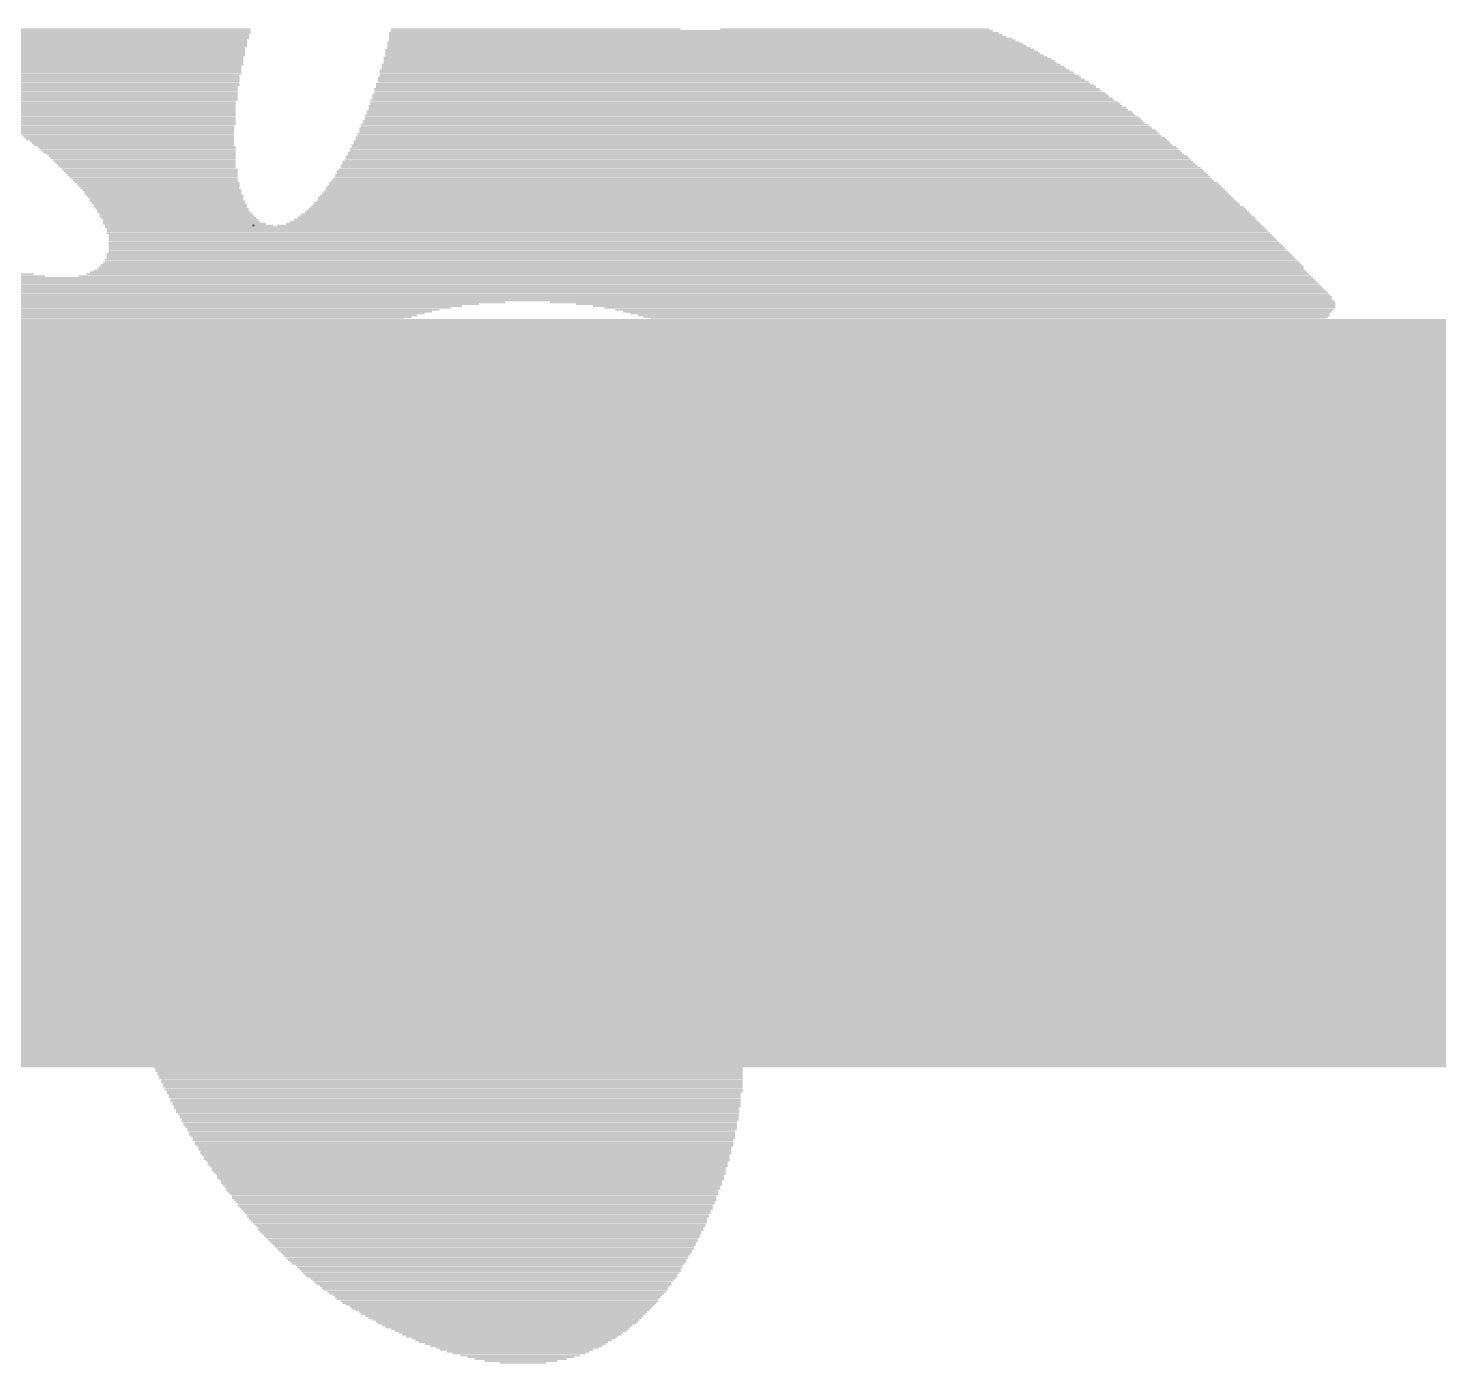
# Model space of a CAD drawing. Extents: x 0 to 86.4, y -0.1 to 54.7.
# Drawn here: x 81.101 to 83.017, y 41.507 to 43.321 of the extents above; entities that cross this region are included whole.
import ezdxf

# ---------------------------------------------------------------- set-up
doc = ezdxf.new("R2010")
doc.units = 0
for name, color, linetype in [('16', 132, 'CONTINUOUS'), ('20', 53, 'CONTINUOUS'), ('21', 40, 'CONTINUOUS'), ('23', 53, 'CONTINUOUS')]:
    doc.layers.add(name, color=color, linetype=linetype)

# ---------------------------------------------------------------- blocks, each defined once
blk = doc.blocks.new('RECT')
blk.add_solid([(-0.5, -0.5), (0.5, -0.5), (-0.5, 0.5), (0.5, 0.5)])

msp = doc.modelspace()

# ---------------------------------------------------------------- linework, layer by layer
at = {"layer": '16', "const_width": 1.016}
msp.add_lwpolyline([(22.098, 42.418), (84.582, 42.418)], dxfattribs=at)
at = {"layer": '20', "const_width": 0.127}
msp.add_lwpolyline([(86.36, 41.91, 0.4142), (73.66, 54.61)], format="xyb", dxfattribs=at)
at = {"layer": '23'}
msp.add_point((81.407, 43.053), dxfattribs=at)

# ---------------------------------------------------------------- block references
at = {"layer": '21'}
for p, xscale, yscale in [((80.7313, 43.3196), 1.3436, 0.0024), ((81.7904, 43.3196), 0.3936, 0.0024), ((82.2235, 43.3196), 0.3656, 0.0024), ((80.7313, 43.3171), 1.3436, 0.0026), ((80.7313, 43.3145), 1.3436, 0.0024), ((80.7313, 43.312), 1.3386, 0.0026), ((80.7313, 43.3094), 1.3386, 0.0024), ((80.7313, 43.3069), 1.3386, 0.0024), ((80.73, 43.3044), 1.336, 0.0026), ((80.7313, 43.3018), 1.3334, 0.0024), ((80.7313, 43.2993), 1.3334, 0.0026), ((82.0178, 43.3018), 0.8584, 0.0024), ((82.0204, 43.2993), 0.8636, 0.0026), ((82.0051, 43.3145), 0.828, 0.0024), ((82.0076, 43.312), 0.833, 0.0026), ((82.0102, 43.3094), 0.8382, 0.0024), ((82.014, 43.3069), 0.8458, 0.0024), ((82.0165, 43.3044), 0.8508, 0.0026), ((82.0025, 43.3171), 0.8178, 0.0026), ((80.7313, 43.2967), 1.3334, 0.0024), ((80.7313, 43.2942), 1.3284, 0.0024), ((80.7313, 43.2917), 1.3284, 0.0026), ((80.7313, 43.2891), 1.3284, 0.0024), ((80.7325, 43.2866), 1.3258, 0.0026), ((80.7325, 43.284), 1.3258, 0.0024), ((81.1161, 43.2815), 0.5536, 0.0024), ((81.1275, 43.279), 0.5308, 0.0026), ((82.0343, 43.2815), 0.9016, 0.0024), ((82.0369, 43.279), 0.9068, 0.0026), ((82.0267, 43.2917), 0.8814, 0.0026), ((82.0292, 43.2891), 0.8864, 0.0024), ((82.0305, 43.2866), 0.889, 0.0026), ((82.033, 43.284), 0.894, 0.0024), ((82.0229, 43.2967), 0.8686, 0.0024), ((82.0254, 43.2942), 0.8736, 0.0024), ((81.1339, 43.2764), 0.5182, 0.0024), ((81.1402, 43.2739), 0.5054, 0.0026), ((81.1453, 43.2713), 0.4952, 0.0024), ((81.1478, 43.2688), 0.485, 0.0024), ((81.1516, 43.2663), 0.4774, 0.0026), ((81.1567, 43.2637), 0.4672, 0.0024), ((81.1593, 43.2612), 0.4622, 0.0026), ((82.047, 43.2637), 0.9372, 0.0024), ((82.0495, 43.2612), 0.9422, 0.0026), ((82.0419, 43.2713), 0.922, 0.0024), ((82.0444, 43.2688), 0.927, 0.0024), ((82.0457, 43.2663), 0.9296, 0.0026), ((82.0394, 43.2764), 0.9118, 0.0024), ((82.0407, 43.2739), 0.9144, 0.0026), ((81.1631, 43.2586), 0.4546, 0.0024), ((81.1656, 43.2561), 0.4444, 0.0024), ((81.1682, 43.2536), 0.4394, 0.0026), ((81.172, 43.251), 0.4318, 0.0024), ((81.1745, 43.2485), 0.4266, 0.0026), ((81.1771, 43.2459), 0.4216, 0.0024), ((81.1809, 43.2434), 0.414, 0.0024), ((81.1822, 43.2409), 0.4064, 0.0026), ((82.0584, 43.2459), 0.9702, 0.0024), ((82.061, 43.2434), 0.9754, 0.0024), ((82.0622, 43.2409), 0.9778, 0.0026), ((82.0534, 43.2536), 0.955, 0.0026), ((82.0559, 43.251), 0.96, 0.0024), ((82.0585, 43.2485), 0.9652, 0.0026), ((82.0508, 43.2586), 0.9448, 0.0024), ((82.0534, 43.2561), 0.95, 0.0024), ((81.1847, 43.2383), 0.4014, 0.0024), ((81.1872, 43.2358), 0.3962, 0.0026), ((81.1898, 43.2332), 0.3912, 0.0024), ((81.1923, 43.2307), 0.386, 0.0024), ((81.1949, 43.2282), 0.381, 0.0026), ((81.1974, 43.2256), 0.376, 0.0024), ((81.1999, 43.2231), 0.3708, 0.0026), ((82.0711, 43.2231), 1.0108, 0.0026), ((82.0673, 43.2307), 0.9982, 0.0024), ((82.0686, 43.2282), 1.0008, 0.0026), ((82.0711, 43.2256), 1.0058, 0.0024), ((82.0635, 43.2383), 0.9854, 0.0024), ((82.0648, 43.2358), 0.988, 0.0026), ((82.0673, 43.2332), 0.993, 0.0024), ((81.2012, 43.2205), 0.3632, 0.0024), ((81.2024, 43.218), 0.3606, 0.0024), ((81.205, 43.2155), 0.3556, 0.0026), ((81.2075, 43.2129), 0.3504, 0.0024), ((81.2101, 43.2104), 0.3454, 0.0026), ((81.2113, 43.2078), 0.3428, 0.0024), ((81.2139, 43.2053), 0.3378, 0.0024), ((81.2164, 43.2028), 0.3326, 0.0026), ((82.0813, 43.2028), 1.0464, 0.0026), ((82.08, 43.2078), 1.0388, 0.0024), ((82.0813, 43.2053), 1.0414, 0.0024), ((82.075, 43.2155), 1.0236, 0.0026), ((82.0775, 43.2129), 1.0286, 0.0024), ((82.0788, 43.2104), 1.0312, 0.0026), ((82.0737, 43.2205), 1.016, 0.0024), ((82.0749, 43.218), 1.0184, 0.0024), ((81.2177, 43.2002), 0.3302, 0.0024), ((81.2202, 43.1977), 0.325, 0.0026), ((81.2228, 43.1951), 0.32, 0.0024), ((81.224, 43.1926), 0.3174, 0.0024), ((81.2266, 43.1901), 0.3124, 0.0026), ((81.2266, 43.1875), 0.3074, 0.0024), ((81.2291, 43.185), 0.3022, 0.0026), ((82.0889, 43.185), 1.0768, 0.0026), ((82.0876, 43.1901), 1.0692, 0.0026), ((82.0889, 43.1875), 1.0718, 0.0024), ((82.0851, 43.1951), 1.0592, 0.0024), ((82.0864, 43.1926), 1.0618, 0.0024), ((82.0838, 43.2002), 1.0514, 0.0024), ((82.0851, 43.1977), 1.054, 0.0026), ((81.2304, 43.1824), 0.2996, 0.0024), ((81.2329, 43.1799), 0.2946, 0.0024), ((81.2342, 43.1774), 0.292, 0.0026), ((81.2368, 43.1748), 0.287, 0.0024), ((81.238, 43.1723), 0.2844, 0.0026), ((81.2393, 43.1697), 0.282, 0.0024), ((81.2418, 43.1672), 0.2768, 0.0024), ((81.2431, 43.1647), 0.2742, 0.0026), ((82.0965, 43.1672), 1.1074, 0.0024), ((82.0978, 43.1647), 1.11, 0.0026), ((82.0953, 43.1723), 1.0998, 0.0026), ((82.0965, 43.1697), 1.1022, 0.0024), ((82.0927, 43.1774), 1.0896, 0.0026), ((82.094, 43.1748), 1.0922, 0.0024), ((82.0915, 43.1824), 1.082, 0.0024), ((82.0927, 43.1799), 1.0844, 0.0024), ((81.2444, 43.1621), 0.2718, 0.0024), ((81.2482, 43.1596), 0.2692, 0.0026), ((81.2494, 43.157), 0.2666, 0.0024), ((81.2507, 43.1545), 0.264, 0.0024), ((81.252, 43.152), 0.2616, 0.0026), ((81.2545, 43.1494), 0.2564, 0.0024), ((81.2558, 43.1469), 0.254, 0.0026), ((82.1042, 43.1469), 1.143, 0.0026), ((82.1016, 43.152), 1.1328, 0.0026), ((82.1029, 43.1494), 1.1354, 0.0024), ((82.1004, 43.157), 1.1252, 0.0024), ((82.1016, 43.1545), 1.1276, 0.0024), ((82.0978, 43.1621), 1.115, 0.0024), ((82.1003, 43.1596), 1.12, 0.0026), ((81.2571, 43.1443), 0.2514, 0.0024), ((81.2583, 43.1418), 0.2488, 0.0024), ((81.2596, 43.1393), 0.2464, 0.0026), ((81.2609, 43.1367), 0.2438, 0.0024), ((81.2621, 43.1342), 0.2412, 0.0026), ((81.2634, 43.1316), 0.2386, 0.0024), ((81.266, 43.1291), 0.2388, 0.0024), ((81.2672, 43.1266), 0.2362, 0.0026), ((82.1092, 43.1266), 1.1784, 0.0026), ((82.1092, 43.1291), 1.1734, 0.0024), ((82.1067, 43.1342), 1.1632, 0.0026), ((82.1093, 43.1316), 1.1684, 0.0024), ((82.1054, 43.1393), 1.1556, 0.0026), ((82.1067, 43.1367), 1.1582, 0.0024), ((82.1054, 43.1418), 1.1506, 0.0024), ((82.1054, 43.1443), 1.1454, 0.0024), ((81.2685, 43.124), 0.2336, 0.0024), ((81.2698, 43.1215), 0.2312, 0.0026), ((81.2711, 43.1189), 0.2286, 0.0024), ((81.2723, 43.1164), 0.226, 0.0024), ((81.2736, 43.1139), 0.2236, 0.0026), ((81.2761, 43.1113), 0.2234, 0.0024), ((81.2774, 43.1088), 0.221, 0.0026), ((82.113, 43.1113), 1.2064, 0.0024), ((82.1143, 43.1088), 1.209, 0.0026), ((82.1118, 43.1139), 1.1988, 0.0026), ((82.1118, 43.1164), 1.1938, 0.0024), ((82.1105, 43.1215), 1.1862, 0.0026), ((82.1118, 43.1189), 1.1888, 0.0024), ((82.1105, 43.124), 1.181, 0.0024), ((81.2787, 43.1062), 0.2184, 0.0024), ((81.2799, 43.1037), 0.2158, 0.0024), ((81.2824, 43.1012), 0.2158, 0.0026), ((81.2837, 43.0986), 0.2132, 0.0024), ((81.2837, 43.0961), 0.2132, 0.0026), ((81.2863, 43.0935), 0.2134, 0.0024), ((81.2876, 43.091), 0.2108, 0.0024), ((81.2888, 43.0885), 0.2082, 0.0026), ((82.1156, 43.091), 1.242, 0.0024), ((82.1169, 43.0885), 1.2446, 0.0026), ((82.1156, 43.0935), 1.237, 0.0024), ((82.1156, 43.0961), 1.2318, 0.0026), ((82.1156, 43.0986), 1.2268, 0.0024), ((82.1143, 43.1037), 1.2192, 0.0024), ((82.1156, 43.1012), 1.2218, 0.0026), ((82.1143, 43.1062), 1.214, 0.0024), ((81.2901, 43.0859), 0.2108, 0.0024), ((81.2913, 43.0834), 0.2082, 0.0026), ((81.2939, 43.0808), 0.2082, 0.0024), ((81.2939, 43.0783), 0.2082, 0.0024), ((81.2964, 43.0758), 0.2082, 0.0026), ((81.2977, 43.0732), 0.2056, 0.0024), ((81.299, 43.0707), 0.2082, 0.0026), ((82.1181, 43.0707), 1.2826, 0.0026), ((82.1181, 43.0732), 1.2776, 0.0024), ((82.1181, 43.0758), 1.2724, 0.0026), ((82.1181, 43.0783), 1.2674, 0.0024), ((82.1169, 43.0808), 1.2598, 0.0024), ((82.1169, 43.0834), 1.2548, 0.0026), ((82.1168, 43.0859), 1.2496, 0.0024), ((81.3015, 43.0681), 0.2082, 0.0024), ((81.3028, 43.0656), 0.2108, 0.0024), ((81.3053, 43.0631), 0.2108, 0.0026), ((81.3079, 43.0605), 0.2108, 0.0024), ((81.3091, 43.058), 0.2132, 0.0026), ((81.313, 43.0554), 0.221, 0.0024), ((81.3193, 43.0529), 0.2286, 0.0024), ((81.9924, 43.0504), 1.5748, 0.0026), ((82.108, 43.0529), 1.3386, 0.0024), ((82.113, 43.0554), 1.3232, 0.0024), ((82.1143, 43.058), 1.3156, 0.0026), ((82.1156, 43.0605), 1.308, 0.0024), ((82.1168, 43.0631), 1.3004, 0.0026), ((82.1169, 43.0656), 1.2954, 0.0024), ((82.1168, 43.0681), 1.2902, 0.0024), ((81.995, 43.0478), 1.5748, 0.0024), ((81.9962, 43.0453), 1.5772, 0.0026), ((81.9975, 43.0427), 1.5798, 0.0024), ((82, 43.0402), 1.5798, 0.0024), ((82.0013, 43.0377), 1.5824, 0.0026), ((82.0026, 43.0351), 1.585, 0.0024), ((82.0038, 43.0326), 1.5874, 0.0026), ((82.0051, 43.03), 1.59, 0.0024), ((82.0115, 43.0148), 1.6078, 0.0024), ((82.0127, 43.0123), 1.6102, 0.0026), ((82.0064, 43.0275), 1.5926, 0.0024), ((82.0076, 43.025), 1.595, 0.0026), ((82.0089, 43.0224), 1.5976, 0.0024), ((82.0102, 43.0199), 1.6002, 0.0026), ((82.0114, 43.0173), 1.6026, 0.0024), ((82.0127, 42.9919), 1.6458, 0.0024), ((82.014, 42.9945), 1.6382, 0.0026), ((82.0153, 42.997), 1.6358, 0.0024), ((82.0152, 42.9996), 1.6306, 0.0026), ((82.0153, 43.0021), 1.6256, 0.0024), ((82.014, 43.0072), 1.618, 0.0026), ((82.0152, 43.0046), 1.6204, 0.0024), ((82.014, 43.0097), 1.6128, 0.0024), ((80.7046, 42.9869), 0.8076, 0.0026), ((80.7148, 42.9843), 0.8178, 0.0024), ((81.5784, 42.9818), 2.535, 0.0026), ((81.5835, 42.9792), 2.5298, 0.0024), ((81.5872, 42.9767), 2.5272, 0.0024), ((81.5911, 42.9742), 2.5248, 0.0026), ((82.0064, 42.9843), 1.6738, 0.0024), ((82.0102, 42.9869), 1.6612, 0.0026), ((82.0114, 42.9894), 1.6534, 0.0024), ((81.5961, 42.9716), 2.5196, 0.0024), ((81.6, 42.9691), 2.5172, 0.0026), ((81.605, 42.9665), 2.512, 0.0024), ((81.6088, 42.964), 2.5094, 0.0024), ((81.6139, 42.9615), 2.5044, 0.0026), ((81.6177, 42.9589), 2.5018, 0.0024), ((81.6216, 42.9564), 2.4994, 0.0026), ((81.6241, 42.9538), 2.4942, 0.0024), ((81.6279, 42.9513), 2.4916, 0.0024), ((81.0678, 42.9488), 1.3614, 0.0026), ((81.0539, 42.9462), 1.3182, 0.0024), ((81.045, 42.9437), 1.2904, 0.0026), ((81.0386, 42.9411), 1.2724, 0.0024), ((81.0336, 42.9386), 1.2522, 0.0024), ((81.031, 42.9361), 1.237, 0.0026), ((82.3429, 42.9488), 1.0668, 0.0026), ((82.3607, 42.9462), 1.0312, 0.0024), ((82.3721, 42.9437), 1.0082, 0.0026), ((82.3797, 42.9411), 0.993, 0.0024), ((82.3861, 42.9386), 0.9754, 0.0024), ((82.3899, 42.9361), 0.9626, 0.0026), ((81.0285, 42.9335), 1.2218, 0.0024), ((81.0259, 42.931), 1.2064, 0.0026), ((81.0234, 42.9284), 1.1964, 0.0024), ((81.0208, 42.9259), 1.181, 0.0024), ((81.0208, 42.9234), 1.1708, 0.0026), ((81.0183, 42.9208), 1.1608, 0.0024), ((81.017, 42.9183), 1.148, 0.0026), ((81.0158, 42.9157), 1.1404, 0.0024), ((82.3937, 42.9335), 0.9498, 0.0024), ((82.3988, 42.931), 0.9398, 0.0026), ((82.4013, 42.9284), 0.9296, 0.0024), ((82.4051, 42.9259), 0.9168, 0.0024), ((82.4064, 42.9234), 0.9092, 0.0026), ((82.4102, 42.9208), 0.9016, 0.0024), ((82.4128, 42.9183), 0.8916, 0.0026), ((82.414, 42.9157), 0.8838, 0.0024), ((81.0157, 42.9132), 1.1302, 0.0024), ((81.0145, 42.9107), 1.1226, 0.0026), ((81.0132, 42.9081), 1.115, 0.0024), ((81.0132, 42.9056), 1.1048, 0.0026), ((81.0119, 42.903), 1.0972, 0.0024), ((81.012, 42.9005), 1.0922, 0.0024), ((81.0107, 42.898), 1.0846, 0.0026), ((82.4166, 42.9132), 0.8788, 0.0024), ((82.4179, 42.9107), 0.8712, 0.0026), ((82.4191, 42.9081), 0.8636, 0.0024), ((82.4216, 42.9056), 0.8584, 0.0026), ((82.4229, 42.903), 0.8508, 0.0024), ((82.4229, 42.9005), 0.8458, 0.0024), ((82.4255, 42.898), 0.8408, 0.0026), ((81.0107, 42.8954), 1.0794, 0.0024), ((81.0119, 42.8929), 1.0718, 0.0026), ((81.012, 42.8903), 1.0668, 0.0024), ((81.0119, 42.8878), 1.0616, 0.0024), ((81.012, 42.8853), 1.0566, 0.0026), ((81.0107, 42.8827), 1.054, 0.0024), ((81.0107, 42.8802), 1.049, 0.0026), ((81.0119, 42.8776), 1.0464, 0.0024), ((82.4255, 42.8954), 0.8356, 0.0024), ((82.4255, 42.8929), 0.8306, 0.0026), ((82.4267, 42.8903), 0.828, 0.0024), ((82.4267, 42.8878), 0.8228, 0.0024), ((82.4267, 42.8853), 0.8178, 0.0026), ((82.428, 42.8827), 0.8152, 0.0024), ((82.428, 42.8802), 0.8102, 0.0026), ((82.428, 42.8776), 0.8102, 0.0024), ((81.012, 42.8751), 1.0414, 0.0024), ((81.0119, 42.8726), 1.0362, 0.0026), ((81.0132, 42.87), 1.0336, 0.0024), ((81.0132, 42.8675), 1.0336, 0.0026), ((81.0132, 42.8649), 1.0286, 0.0024), ((81.0145, 42.8624), 1.0262, 0.0024), ((81.0145, 42.8599), 1.0262, 0.0026), ((82.428, 42.8751), 0.8052, 0.0024), ((82.4267, 42.8726), 0.8026, 0.0026), ((82.428, 42.87), 0.8, 0.0024), ((82.4267, 42.8675), 0.7974, 0.0026), ((82.4267, 42.8649), 0.7924, 0.0024), ((82.4267, 42.8624), 0.7924, 0.0024), ((82.4255, 42.8599), 0.79, 0.0026), ((81.0158, 42.8573), 1.0236, 0.0024), ((81.0158, 42.8548), 1.0236, 0.0026), ((81.017, 42.8522), 1.021, 0.0024), ((81.017, 42.8497), 1.021, 0.0024), ((81.0183, 42.8472), 1.0184, 0.0026), ((81.0196, 42.8446), 1.021, 0.0024), ((81.0208, 42.8421), 1.0184, 0.0026), ((81.0208, 42.8395), 1.0184, 0.0024), ((82.4166, 42.8395), 0.7824, 0.0024), ((82.4204, 42.8472), 0.7848, 0.0026), ((82.4191, 42.8446), 0.7822, 0.0024), ((82.4191, 42.8421), 0.7822, 0.0026), ((82.4255, 42.8573), 0.79, 0.0024), ((82.4242, 42.8548), 0.7874, 0.0026), ((82.4229, 42.8522), 0.7848, 0.0024), ((82.4229, 42.8497), 0.7848, 0.0024), ((81.0221, 42.837), 1.021, 0.0024), ((81.0246, 42.8345), 1.021, 0.0026), ((81.0246, 42.8319), 1.021, 0.0024), ((81.0259, 42.8294), 1.0236, 0.0026), ((81.0272, 42.8268), 1.0262, 0.0024), ((81.0297, 42.8243), 1.026, 0.0024), ((81.031, 42.8218), 1.0286, 0.0026), ((81.0323, 42.8192), 1.0312, 0.0024), ((82.4026, 42.8192), 0.7848, 0.0024), ((82.4051, 42.8218), 0.7848, 0.0026), ((82.4064, 42.8243), 0.7822, 0.0024), ((82.4089, 42.8268), 0.7822, 0.0024), ((82.4115, 42.8319), 0.7822, 0.0024), ((82.4115, 42.8294), 0.7822, 0.0026), ((82.414, 42.8345), 0.7822, 0.0026), ((82.4153, 42.837), 0.7798, 0.0024), ((81.0336, 42.8167), 1.0338, 0.0026), ((81.0361, 42.8141), 1.0388, 0.0024), ((81.0374, 42.8116), 1.0414, 0.0024), ((81.0399, 42.8091), 1.0464, 0.0026), ((81.0412, 42.8065), 1.049, 0.0024), ((81.0437, 42.804), 1.054, 0.0026), ((81.0463, 42.8014), 1.0592, 0.0024), ((82.3836, 42.8014), 0.8026, 0.0024), ((82.3848, 42.804), 0.8, 0.0026), ((82.3886, 42.8065), 0.7974, 0.0024), ((82.3925, 42.8091), 0.795, 0.0026), ((82.395, 42.8116), 0.79, 0.0024), ((82.3975, 42.8141), 0.7898, 0.0024), ((82.4001, 42.8167), 0.79, 0.0026), ((81.0666, 42.7837), 1.11, 0.0026), ((81.0716, 42.7811), 1.12, 0.0024), ((81.05, 42.7964), 1.0718, 0.0026), ((81.0538, 42.7938), 1.0794, 0.0024), ((81.0564, 42.7913), 1.0846, 0.0026), ((81.0602, 42.7887), 1.0922, 0.0024), ((81.064, 42.7862), 1.0998, 0.0024), ((81.0488, 42.7989), 1.0642, 0.0024), ((82.348, 42.7811), 0.8484, 0.0024), ((82.3531, 42.7837), 0.8382, 0.0026), ((82.3581, 42.7862), 0.833, 0.0024), ((82.3632, 42.7887), 0.828, 0.0024), ((82.3671, 42.7913), 0.8204, 0.0026), ((82.3721, 42.7938), 0.8152, 0.0024), ((82.376, 42.7964), 0.8128, 0.0026), ((82.3785, 42.7989), 0.8078, 0.0024), ((80.8113, 42.7633), 0.6146, 0.0024), ((80.8227, 42.7684), 0.6324, 0.0024), ((80.8176, 42.7659), 0.6222, 0.0026), ((81.0806, 42.776), 1.143, 0.0024), ((81.0869, 42.7735), 1.1556, 0.0024), ((81.0933, 42.771), 1.1684, 0.0026), ((81.0767, 42.7786), 1.1302, 0.0026), ((81.4349, 42.7684), 0.5258, 0.0024), ((81.4501, 42.7659), 0.541, 0.0026), ((81.9733, 42.7633), 1.5772, 0.0024), ((82.2972, 42.7659), 0.9296, 0.0026), ((82.3112, 42.7684), 0.9068, 0.0024), ((82.3201, 42.771), 0.889, 0.0026), ((82.3289, 42.7735), 0.8762, 0.0024), ((82.3366, 42.776), 0.8662, 0.0024), ((82.3429, 42.7786), 0.8534, 0.0026), ((80.8037, 42.7583), 0.6046, 0.0026), ((80.8088, 42.7608), 0.6096, 0.0024), ((81.9733, 42.7608), 1.5722, 0.0024), ((81.9734, 42.7583), 1.5672, 0.0026), ((81.9746, 42.7557), 1.5646, 0.0024), ((81.9746, 42.7532), 1.5594, 0.0026), ((81.9759, 42.7506), 1.557, 0.0024), ((81.9746, 42.7481), 1.5544, 0.0024), ((81.9746, 42.7456), 1.5494, 0.0026), ((81.9746, 42.743), 1.5494, 0.0024), ((81.9746, 42.7405), 1.5442, 0.0026), ((81.9734, 42.7379), 1.5418, 0.0024), ((81.9734, 42.7354), 1.5418, 0.0024), ((81.9721, 42.7329), 1.5392, 0.0026), ((81.9733, 42.7303), 1.5366, 0.0024), ((81.9721, 42.7278), 1.5342, 0.0026), ((81.9708, 42.7252), 1.5316, 0.0024), ((81.9657, 42.7125), 1.5264, 0.0024), ((81.9657, 42.71), 1.5264, 0.0024), ((81.9645, 42.7075), 1.524, 0.0026), ((81.9645, 42.7049), 1.524, 0.0024), ((81.9708, 42.7227), 1.5316, 0.0024), ((81.9695, 42.7202), 1.529, 0.0026), ((81.9695, 42.7176), 1.529, 0.0024), ((81.9683, 42.7151), 1.5266, 0.0026), ((81.9568, 42.6897), 1.5188, 0.0026), ((81.9556, 42.6871), 1.5164, 0.0024), ((81.9606, 42.6998), 1.5214, 0.0024), ((81.9606, 42.6973), 1.5214, 0.0024), ((81.9594, 42.6948), 1.519, 0.0026), ((81.9594, 42.6922), 1.519, 0.0024), ((81.9632, 42.7024), 1.5214, 0.0026), ((81.3053, 42.6694), 0.231, 0.0026), ((81.3028, 42.6668), 0.226, 0.0024), ((81.9492, 42.6744), 1.5138, 0.0024), ((81.3104, 42.6719), 0.2362, 0.0024), ((81.953, 42.6821), 1.5162, 0.0026), ((81.9518, 42.6795), 1.5138, 0.0024), ((81.9518, 42.677), 1.5138, 0.0026), ((81.9556, 42.6846), 1.5164, 0.0024), ((82.0762, 42.6719), 1.2598, 0.0024), ((82.0787, 42.6694), 1.2496, 0.0026), ((82.08, 42.6668), 1.242, 0.0024), ((81.2914, 42.6516), 0.2184, 0.0026), ((81.2914, 42.649), 0.2184, 0.0024), ((81.2952, 42.6567), 0.221, 0.0026), ((81.2939, 42.6541), 0.2184, 0.0024), ((81.3002, 42.6643), 0.226, 0.0026), ((81.299, 42.6617), 0.2236, 0.0024), ((81.2977, 42.6592), 0.221, 0.0024), ((82.0826, 42.6643), 1.237, 0.0026), ((82.0825, 42.6617), 1.2318, 0.0024), ((82.0851, 42.6592), 1.2268, 0.0024), ((82.0851, 42.6567), 1.2216, 0.0026), ((82.0851, 42.6541), 1.2166, 0.0024), ((82.0864, 42.6516), 1.2142, 0.0026), ((82.0864, 42.649), 1.209, 0.0024), ((81.2799, 42.6287), 0.2208, 0.0024), ((81.2825, 42.6338), 0.221, 0.0024), ((81.2825, 42.6313), 0.221, 0.0026), ((81.285, 42.6389), 0.221, 0.0026), ((81.2837, 42.6363), 0.2184, 0.0024), ((81.2876, 42.644), 0.221, 0.0026), ((81.2863, 42.6414), 0.2184, 0.0024), ((81.2888, 42.6465), 0.2184, 0.0024), ((82.0876, 42.6465), 1.2064, 0.0024), ((82.0877, 42.644), 1.2014, 0.0026), ((82.0876, 42.6414), 1.1962, 0.0024), ((82.0889, 42.6389), 1.1938, 0.0026), ((82.0889, 42.6363), 1.1886, 0.0024), ((82.0902, 42.6338), 1.1862, 0.0024), ((82.0902, 42.6313), 1.181, 0.0026), ((82.0902, 42.6287), 1.176, 0.0024), ((81.2736, 42.6135), 0.2286, 0.0026), ((81.2723, 42.6109), 0.226, 0.0024), ((81.2748, 42.616), 0.226, 0.0024), ((81.2761, 42.6211), 0.2234, 0.0024), ((81.2761, 42.6186), 0.2234, 0.0026), ((81.2786, 42.6262), 0.2234, 0.0026), ((81.2786, 42.6236), 0.2234, 0.0024), ((82.0902, 42.6262), 1.176, 0.0026), ((82.0902, 42.6236), 1.171, 0.0024), ((82.0915, 42.6211), 1.1684, 0.0024), ((82.0902, 42.6186), 1.1658, 0.0026), ((82.0902, 42.616), 1.1608, 0.0024), ((82.0915, 42.6135), 1.1582, 0.0026), ((82.0915, 42.6109), 1.1532, 0.0024), ((81.2634, 42.5906), 0.2386, 0.0024), ((81.2647, 42.5932), 0.2362, 0.0026), ((81.2659, 42.5982), 0.2336, 0.0024), ((81.2659, 42.5957), 0.2336, 0.0024), ((81.2685, 42.6008), 0.2336, 0.0026), ((81.2698, 42.6059), 0.2312, 0.0026), ((81.2698, 42.6033), 0.2312, 0.0024), ((81.2711, 42.6084), 0.2286, 0.0024), ((82.0915, 42.6084), 1.1532, 0.0024), ((82.0914, 42.6059), 1.148, 0.0026), ((82.0902, 42.6033), 1.1456, 0.0024), ((82.0915, 42.6008), 1.143, 0.0026), ((82.0914, 42.5982), 1.1378, 0.0024), ((82.0914, 42.5957), 1.1378, 0.0024), ((82.0915, 42.5932), 1.1328, 0.0026), ((82.0902, 42.5906), 1.1302, 0.0024), ((81.2545, 42.5703), 0.2514, 0.0024), ((81.2558, 42.5728), 0.2488, 0.0024), ((81.2583, 42.5779), 0.2488, 0.0024), ((81.2571, 42.5754), 0.2464, 0.0026), ((81.2596, 42.5805), 0.2464, 0.0026), ((81.2609, 42.583), 0.2438, 0.0024), ((81.2621, 42.5881), 0.2412, 0.0026), ((81.2621, 42.5855), 0.2412, 0.0024), ((82.0915, 42.5881), 1.1278, 0.0026), ((82.0914, 42.5855), 1.1226, 0.0024), ((82.0914, 42.583), 1.1226, 0.0024), ((82.0915, 42.5805), 1.1176, 0.0026), ((82.0902, 42.5779), 1.115, 0.0024), ((82.0914, 42.5754), 1.1124, 0.0026), ((82.0902, 42.5728), 1.11, 0.0024), ((82.0902, 42.5703), 1.1048, 0.0024), ((81.2469, 42.5525), 0.2666, 0.0024), ((81.2482, 42.5551), 0.2642, 0.0026), ((81.2495, 42.5576), 0.2616, 0.0024), ((81.2507, 42.5601), 0.259, 0.0024), ((81.252, 42.5652), 0.2566, 0.0024), ((81.252, 42.5627), 0.2566, 0.0026), ((81.2533, 42.5678), 0.254, 0.0026), ((82.0902, 42.5678), 1.1048, 0.0026), ((82.0902, 42.5652), 1.0998, 0.0024), ((82.0889, 42.5627), 1.0972, 0.0026), ((82.0902, 42.5601), 1.0948, 0.0024), ((82.0889, 42.5576), 1.0922, 0.0024), ((82.0889, 42.5551), 1.087, 0.0026), ((82.0889, 42.5525), 1.087, 0.0024), ((81.238, 42.5322), 0.2844, 0.0024), ((81.2393, 42.5347), 0.282, 0.0024), ((81.2406, 42.5373), 0.2794, 0.0026), ((81.2418, 42.5398), 0.2768, 0.0024), ((81.2431, 42.5449), 0.2742, 0.0024), ((81.2431, 42.5424), 0.2742, 0.0026), ((81.2444, 42.5474), 0.2718, 0.0024), ((81.2456, 42.55), 0.2692, 0.0026), ((82.0889, 42.55), 1.082, 0.0026), ((82.0876, 42.5474), 1.0794, 0.0024), ((82.0889, 42.5449), 1.0768, 0.0024), ((82.0877, 42.5424), 1.0744, 0.0026), ((82.0864, 42.5398), 1.0718, 0.0024), ((82.0864, 42.5373), 1.0668, 0.0026), ((82.0864, 42.5347), 1.0668, 0.0024), ((82.0864, 42.5322), 1.0618, 0.0024), ((81.2304, 42.5144), 0.3048, 0.0024), ((81.2317, 42.517), 0.3022, 0.0026), ((81.2329, 42.5195), 0.2996, 0.0024), ((81.2342, 42.522), 0.2972, 0.0024), ((81.2342, 42.5246), 0.292, 0.0026), ((81.2355, 42.5271), 0.2896, 0.0024), ((81.2368, 42.5297), 0.287, 0.0026), ((81.7054, 42.5297), 0.2998, 0.0026), ((81.7066, 42.5271), 0.3022, 0.0024), ((81.7092, 42.5246), 0.3022, 0.0026), ((81.7092, 42.522), 0.3022, 0.0024), ((81.7117, 42.5195), 0.3022, 0.0024), ((81.713, 42.517), 0.3048, 0.0026), ((81.713, 42.5144), 0.3048, 0.0024), ((82.2375, 42.5297), 0.7544, 0.0026), ((82.2388, 42.5271), 0.7468, 0.0024), ((82.24, 42.5246), 0.739, 0.0026), ((82.2413, 42.522), 0.7366, 0.0024), ((82.2426, 42.5195), 0.729, 0.0024), ((82.2439, 42.517), 0.7214, 0.0026), ((82.2451, 42.5144), 0.7136, 0.0024), ((81.2215, 42.4941), 0.3276, 0.0024), ((81.2215, 42.4966), 0.3226, 0.0024), ((81.2228, 42.4992), 0.32, 0.0026), ((81.224, 42.5017), 0.3174, 0.0024), ((81.2253, 42.5043), 0.3148, 0.0026), ((81.2266, 42.5068), 0.3124, 0.0024), ((81.2278, 42.5093), 0.3098, 0.0024), ((81.2291, 42.5119), 0.3072, 0.0026), ((81.7156, 42.5119), 0.3048, 0.0026), ((81.7156, 42.5093), 0.3048, 0.0024), ((81.7168, 42.5068), 0.3072, 0.0024), ((81.7181, 42.5043), 0.3048, 0.0026), ((81.7193, 42.5017), 0.3072, 0.0024), ((81.7219, 42.4992), 0.3074, 0.0026), ((81.7219, 42.4966), 0.3074, 0.0024), ((81.7231, 42.4941), 0.3098, 0.0024), ((82.2464, 42.5119), 0.706, 0.0026), ((82.2476, 42.5093), 0.6984, 0.0024), ((82.2489, 42.5068), 0.6908, 0.0024), ((82.2502, 42.5043), 0.6832, 0.0026), ((82.2527, 42.5017), 0.673, 0.0024), ((82.254, 42.4992), 0.6654, 0.0026), ((82.2553, 42.4966), 0.6578, 0.0024), ((82.2566, 42.4941), 0.6502, 0.0024), ((81.2126, 42.4763), 0.3504, 0.0024), ((81.2126, 42.4789), 0.3454, 0.0026), ((81.2139, 42.4814), 0.3428, 0.0024), ((81.2152, 42.4839), 0.3404, 0.0024), ((81.2164, 42.4865), 0.3378, 0.0026), ((81.219, 42.489), 0.3328, 0.0024), ((81.2203, 42.4916), 0.3302, 0.0026), ((81.7244, 42.4916), 0.3072, 0.0026), ((81.7257, 42.489), 0.3098, 0.0024), ((81.7257, 42.4865), 0.3098, 0.0026), ((81.7282, 42.4839), 0.3098, 0.0024), ((81.7282, 42.4814), 0.3098, 0.0024), ((81.7295, 42.4789), 0.3124, 0.0026), ((81.7295, 42.4763), 0.3124, 0.0024), ((82.2578, 42.4916), 0.6426, 0.0026), ((82.2591, 42.489), 0.635, 0.0024), ((82.2604, 42.4865), 0.6274, 0.0026), ((82.2616, 42.4839), 0.6196, 0.0024), ((82.2642, 42.4814), 0.6096, 0.0024), ((82.2655, 42.4789), 0.602, 0.0026), ((82.2667, 42.4763), 0.5942, 0.0024), ((81.2012, 42.456), 0.3784, 0.0024), ((81.2024, 42.4585), 0.3758, 0.0024), ((81.205, 42.4611), 0.3708, 0.0026), ((81.205, 42.4636), 0.3658, 0.0024), ((81.2063, 42.4662), 0.3632, 0.0026), ((81.2075, 42.4687), 0.3606, 0.0024), ((81.2101, 42.4712), 0.3556, 0.0024), ((81.2113, 42.4738), 0.353, 0.0026), ((81.7321, 42.4738), 0.3124, 0.0026), ((81.7321, 42.4712), 0.3124, 0.0024), ((81.7333, 42.4687), 0.3148, 0.0024), ((81.7346, 42.4662), 0.3124, 0.0026), ((81.7359, 42.4636), 0.315, 0.0024), ((81.7359, 42.4611), 0.315, 0.0026), ((81.7371, 42.4585), 0.3174, 0.0024), ((81.7384, 42.456), 0.315, 0.0024), ((82.268, 42.4738), 0.5868, 0.0026), ((82.2693, 42.4712), 0.574, 0.0024), ((82.2705, 42.4687), 0.5664, 0.0024), ((82.2731, 42.4662), 0.5562, 0.0026), ((82.273, 42.4636), 0.546, 0.0024), ((82.2743, 42.4611), 0.5384, 0.0026), ((82.2769, 42.4585), 0.5284, 0.0024), ((82.2769, 42.456), 0.5182, 0.0024), ((81.191, 42.4382), 0.4088, 0.0024), ((81.1923, 42.4408), 0.4012, 0.0026), ((81.1936, 42.4433), 0.3988, 0.0024), ((81.1961, 42.4458), 0.3936, 0.0024), ((81.1974, 42.4484), 0.3912, 0.0026), ((81.1974, 42.4509), 0.386, 0.0024), ((81.1999, 42.4535), 0.381, 0.0026), ((81.7396, 42.4535), 0.3174, 0.0026), ((81.7396, 42.4509), 0.3174, 0.0024), ((81.7422, 42.4484), 0.3174, 0.0026), ((81.7422, 42.4458), 0.3174, 0.0024), ((81.7435, 42.4433), 0.32, 0.0024), ((81.7435, 42.4408), 0.32, 0.0026), ((81.746, 42.4382), 0.32, 0.0024), ((82.2794, 42.4535), 0.508, 0.0026), ((82.2807, 42.4509), 0.4952, 0.0024), ((82.2819, 42.4484), 0.4876, 0.0026), ((82.2832, 42.4458), 0.4748, 0.0024), ((82.2858, 42.4433), 0.4648, 0.0024), ((82.2858, 42.4408), 0.4546, 0.0026), ((82.287, 42.4382), 0.4418, 0.0024), ((81.1758, 42.4179), 0.4444, 0.0024), ((81.1783, 42.4204), 0.4394, 0.0024), ((81.1809, 42.423), 0.4344, 0.0026), ((81.1822, 42.4255), 0.4318, 0.0024), ((81.1834, 42.4281), 0.4242, 0.0026), ((81.1859, 42.4306), 0.419, 0.0024), ((81.1872, 42.4331), 0.4164, 0.0024), ((81.1897, 42.4357), 0.4114, 0.0026), ((81.746, 42.4357), 0.32, 0.0026), ((81.7473, 42.4331), 0.3226, 0.0024), ((81.7473, 42.4306), 0.3226, 0.0024), ((81.7498, 42.4281), 0.3224, 0.0026), ((81.7498, 42.4255), 0.3224, 0.0024), ((81.7511, 42.423), 0.325, 0.0026), ((81.7511, 42.4204), 0.325, 0.0024), ((81.7524, 42.4179), 0.3276, 0.0024), ((82.2883, 42.4357), 0.4292, 0.0026), ((82.2908, 42.4331), 0.419, 0.0024), ((82.2921, 42.4306), 0.4064, 0.0024), ((82.2934, 42.4281), 0.3936, 0.0026), ((82.2947, 42.4255), 0.381, 0.0024), ((82.2959, 42.423), 0.3632, 0.0026), ((82.2972, 42.4204), 0.3504, 0.0024), ((82.2997, 42.4179), 0.3352, 0.0024), ((81.1567, 42.3976), 0.4978, 0.0026), ((81.1593, 42.4001), 0.4876, 0.0024), ((81.1618, 42.4027), 0.4826, 0.0026), ((81.1656, 42.4052), 0.4748, 0.0024), ((81.1681, 42.4077), 0.4698, 0.0024), ((81.1694, 42.4103), 0.4622, 0.0026), ((81.172, 42.4128), 0.4572, 0.0024), ((81.1745, 42.4154), 0.452, 0.0026), ((81.7536, 42.4154), 0.325, 0.0026), ((81.7549, 42.4128), 0.3276, 0.0024), ((81.7549, 42.4103), 0.3276, 0.0026), ((81.7562, 42.4077), 0.3302, 0.0024), ((81.7574, 42.4052), 0.3276, 0.0024), ((81.7587, 42.4027), 0.3302, 0.0026), ((81.7587, 42.4001), 0.3302, 0.0024), ((81.76, 42.3976), 0.3328, 0.0026), ((82.2997, 42.4154), 0.32, 0.0026), ((82.301, 42.4128), 0.3022, 0.0024), ((82.3023, 42.4103), 0.2844, 0.0026), ((82.3048, 42.4077), 0.264, 0.0024), ((82.3061, 42.4052), 0.2464, 0.0024), ((82.3073, 42.4027), 0.2234, 0.0026), ((82.3086, 42.4001), 0.1954, 0.0024), ((82.3099, 42.3976), 0.1676, 0.0026), ((80.8037, 42.3798), 1.2142, 0.0024), ((80.8037, 42.3874), 1.209, 0.0024), ((80.8037, 42.3849), 1.209, 0.0026), ((80.8037, 42.3823), 1.209, 0.0024), ((80.8049, 42.39), 1.2064, 0.0026), ((81.1479, 42.3925), 0.5156, 0.0024), ((81.1529, 42.395), 0.5054, 0.0024), ((81.76, 42.395), 0.3328, 0.0024), ((81.7612, 42.3925), 0.3352, 0.0024), ((81.7625, 42.39), 0.3326, 0.0026), ((81.7638, 42.3874), 0.3352, 0.0024), ((81.7638, 42.3849), 0.3352, 0.0026), ((81.7638, 42.3823), 0.3352, 0.0024), ((81.7651, 42.3798), 0.3378, 0.0024), ((82.3112, 42.395), 0.1346, 0.0024), ((82.3137, 42.3925), 0.0838, 0.0024), ((80.8024, 42.362), 1.2268, 0.0024), ((80.8024, 42.3595), 1.2268, 0.0026), ((80.8024, 42.3696), 1.2216, 0.0024), ((80.8024, 42.3671), 1.2216, 0.0024), ((80.8037, 42.3646), 1.2242, 0.0026), ((80.8024, 42.3747), 1.2166, 0.0024), ((80.8037, 42.3722), 1.2192, 0.0026), ((80.8037, 42.3773), 1.2142, 0.0026), ((81.7651, 42.3773), 0.3378, 0.0026), ((81.7676, 42.3747), 0.3378, 0.0024), ((81.7676, 42.3722), 0.3378, 0.0026), ((81.7689, 42.3696), 0.3404, 0.0024), ((81.7689, 42.3671), 0.3404, 0.0024), ((81.7701, 42.3646), 0.3428, 0.0026), ((81.7701, 42.362), 0.3428, 0.0024), ((81.7714, 42.3595), 0.3454, 0.0026), ((80.8011, 42.3442), 1.2394, 0.0024), ((80.8024, 42.3417), 1.242, 0.0024), ((80.8024, 42.3493), 1.237, 0.0024), ((80.8024, 42.3468), 1.237, 0.0026), ((80.8024, 42.3569), 1.2318, 0.0024), ((80.8024, 42.3544), 1.2318, 0.0024), ((80.8024, 42.3519), 1.2318, 0.0026), ((81.7727, 42.3569), 0.3428, 0.0024), ((81.774, 42.3544), 0.3454, 0.0024), ((81.774, 42.3519), 0.3454, 0.0026), ((81.7752, 42.3493), 0.3478, 0.0024), ((81.7752, 42.3468), 0.3478, 0.0026), ((81.7765, 42.3442), 0.3504, 0.0024), ((81.7765, 42.3417), 0.3504, 0.0024), ((80.8024, 42.3214), 1.2572, 0.0026), ((80.8024, 42.329), 1.2522, 0.0024), ((80.8024, 42.3265), 1.2522, 0.0026), ((80.8037, 42.3239), 1.2548, 0.0024), ((80.8024, 42.3366), 1.247, 0.0024), ((80.8024, 42.3341), 1.247, 0.0026), ((80.8024, 42.3315), 1.247, 0.0024), ((80.8024, 42.3392), 1.242, 0.0026), ((81.7765, 42.3392), 0.3504, 0.0026), ((81.7778, 42.3366), 0.353, 0.0024), ((81.7778, 42.3341), 0.353, 0.0026), ((81.7791, 42.3315), 0.3556, 0.0024), ((81.7791, 42.329), 0.3556, 0.0024), ((81.7816, 42.3265), 0.3556, 0.0026), ((81.7816, 42.3239), 0.3556, 0.0024), ((81.7828, 42.3214), 0.358, 0.0026), ((80.8037, 42.3061), 1.27, 0.0024), ((80.8037, 42.3036), 1.27, 0.0024), ((80.8024, 42.3138), 1.2624, 0.0026), ((80.8037, 42.3112), 1.265, 0.0024), ((80.8037, 42.3087), 1.265, 0.0026), ((80.8024, 42.3188), 1.2572, 0.0024), ((80.8037, 42.3163), 1.2598, 0.0024), ((81.7828, 42.3188), 0.358, 0.0024), ((81.7841, 42.3163), 0.3606, 0.0024), ((81.7841, 42.3138), 0.3606, 0.0026), ((81.7854, 42.3112), 0.3632, 0.0024), ((81.7854, 42.3087), 0.3632, 0.0026), ((81.7854, 42.3061), 0.3632, 0.0024), ((81.7867, 42.3036), 0.3658, 0.0024), ((80.8049, 42.2909), 1.2826, 0.0024), ((80.8049, 42.2884), 1.2826, 0.0026), ((80.8062, 42.2858), 1.2852, 0.0024), ((80.8062, 42.2833), 1.2852, 0.0026), ((80.8037, 42.2985), 1.275, 0.0024), ((80.805, 42.296), 1.2776, 0.0026), ((80.805, 42.2934), 1.2776, 0.0024), ((80.8049, 42.3011), 1.2724, 0.0026), ((81.7905, 42.2833), 0.3784, 0.0026), ((81.7867, 42.3011), 0.3658, 0.0026), ((81.7879, 42.2985), 0.3682, 0.0024), ((81.7879, 42.296), 0.3682, 0.0026), ((81.7892, 42.2934), 0.3708, 0.0024), ((81.7892, 42.2909), 0.3708, 0.0024), ((81.7905, 42.2884), 0.3734, 0.0026), ((81.7905, 42.2858), 0.3734, 0.0024), ((80.8062, 42.2731), 1.2954, 0.0024), ((80.8075, 42.2706), 1.298, 0.0026), ((80.8075, 42.268), 1.298, 0.0024), ((80.8087, 42.2655), 1.3004, 0.0024), ((80.8062, 42.2807), 1.2902, 0.0024), ((80.8062, 42.2782), 1.2902, 0.0024), ((80.8075, 42.2757), 1.2928, 0.0026), ((81.7905, 42.2807), 0.3784, 0.0024), ((81.7905, 42.2782), 0.3784, 0.0024), ((81.7918, 42.2757), 0.381, 0.0026), ((81.7918, 42.2731), 0.381, 0.0024), ((81.793, 42.2706), 0.3834, 0.0026), ((81.793, 42.268), 0.3834, 0.0024), ((81.7943, 42.2655), 0.386, 0.0024), ((80.65, 42.2528), 0.993, 0.0024), ((80.65, 42.2503), 0.993, 0.0026), ((80.6488, 42.2477), 0.9906, 0.0024), ((80.6488, 42.2452), 0.9906, 0.0026), ((80.8088, 42.263), 1.3056, 0.0026), ((80.6525, 42.2604), 0.993, 0.0024), ((80.6525, 42.2579), 0.993, 0.0026), ((80.6525, 42.2553), 0.993, 0.0024), ((81.3066, 42.2604), 0.3098, 0.0024), ((81.3079, 42.2579), 0.3124, 0.0026), ((81.3079, 42.2553), 0.3124, 0.0024), ((81.3104, 42.2528), 0.3124, 0.0024), ((81.3117, 42.2503), 0.315, 0.0026), ((81.3117, 42.2477), 0.315, 0.0024), ((81.3129, 42.2452), 0.3174, 0.0026), ((81.7956, 42.2452), 0.3988, 0.0026), ((81.7943, 42.2579), 0.3912, 0.0026), ((81.7955, 42.2553), 0.3936, 0.0024), ((81.7955, 42.2528), 0.3936, 0.0024), ((81.7955, 42.2503), 0.3936, 0.0026), ((81.7968, 42.2477), 0.3962, 0.0024), ((81.7943, 42.263), 0.386, 0.0026), ((81.7956, 42.2604), 0.3886, 0.0024), ((80.6424, 42.2325), 0.988, 0.0026), ((80.6411, 42.2299), 0.9854, 0.0024), ((80.6399, 42.2274), 0.983, 0.0024), ((80.6462, 42.2426), 0.9906, 0.0024), ((80.6462, 42.2401), 0.9906, 0.0024), ((80.6449, 42.2376), 0.988, 0.0026), ((80.6436, 42.235), 0.9854, 0.0024), ((81.3155, 42.2426), 0.3174, 0.0024), ((81.3155, 42.2401), 0.3174, 0.0024), ((81.3168, 42.2376), 0.32, 0.0026), ((81.318, 42.235), 0.3224, 0.0024), ((81.3206, 42.2325), 0.3226, 0.0026), ((81.3206, 42.2299), 0.3226, 0.0024), ((81.3218, 42.2274), 0.325, 0.0024), ((81.7981, 42.2274), 0.414, 0.0024), ((81.7968, 42.235), 0.4064, 0.0024), ((81.7981, 42.2325), 0.409, 0.0026), ((81.7981, 42.2299), 0.409, 0.0024), ((81.7968, 42.2426), 0.4012, 0.0024), ((81.7968, 42.2401), 0.4012, 0.0024), ((81.7981, 42.2376), 0.4038, 0.0026), ((80.6297, 42.2071), 0.9728, 0.0026), ((80.636, 42.2198), 0.9804, 0.0026), ((80.6347, 42.2172), 0.9778, 0.0024), ((80.6347, 42.2147), 0.9778, 0.0024), ((80.6335, 42.2122), 0.9754, 0.0026), ((80.6322, 42.2096), 0.9728, 0.0024), ((80.6399, 42.2249), 0.983, 0.0026), ((80.6386, 42.2223), 0.9804, 0.0024), ((81.3231, 42.2249), 0.3276, 0.0026), ((81.3256, 42.2223), 0.3276, 0.0024), ((81.3269, 42.2198), 0.3302, 0.0026), ((81.3282, 42.2172), 0.3328, 0.0024), ((81.3282, 42.2147), 0.3328, 0.0024), ((81.3307, 42.2122), 0.3326, 0.0026), ((81.332, 42.2096), 0.3352, 0.0024), ((81.3333, 42.2071), 0.3378, 0.0026), ((81.7981, 42.2096), 0.4292, 0.0024), ((81.7981, 42.2071), 0.4292, 0.0026), ((81.7981, 42.2147), 0.4242, 0.0024), ((81.7981, 42.2122), 0.4242, 0.0026), ((81.7981, 42.2198), 0.419, 0.0026), ((81.7981, 42.2172), 0.419, 0.0024), ((81.7981, 42.2249), 0.414, 0.0026), ((81.7981, 42.2223), 0.414, 0.0024), ((80.6234, 42.1944), 0.9652, 0.0026), ((80.6221, 42.1918), 0.9626, 0.0024), ((80.6284, 42.2045), 0.9702, 0.0024), ((80.6284, 42.202), 0.9702, 0.0024), ((80.6271, 42.1995), 0.9676, 0.0026), ((80.6259, 42.1969), 0.9652, 0.0024), ((81.3345, 42.2045), 0.3402, 0.0024), ((81.3383, 42.202), 0.3428, 0.0024), ((81.3396, 42.1995), 0.3454, 0.0026), ((81.3409, 42.1969), 0.348, 0.0024), ((81.3447, 42.1944), 0.3504, 0.0026), ((81.346, 42.1918), 0.353, 0.0024), ((81.3485, 42.1893), 0.358, 0.0024), ((81.793, 42.1893), 0.4546, 0.0024), ((81.7943, 42.1918), 0.4522, 0.0024), ((81.7943, 42.1944), 0.447, 0.0026), ((81.7955, 42.1969), 0.4444, 0.0024), ((81.7956, 42.1995), 0.4394, 0.0026), ((81.7968, 42.202), 0.4368, 0.0024), ((81.7968, 42.2045), 0.4318, 0.0024), ((81.3523, 42.1868), 0.3656, 0.0026), ((81.5974, 42.1842), 0.8508, 0.0024), ((81.5974, 42.1817), 0.8508, 0.0026), ((81.5974, 42.1791), 0.8508, 0.0024), ((81.5999, 42.1766), 0.8508, 0.0024), ((81.5999, 42.1741), 0.8508, 0.0026), ((81.6012, 42.1715), 0.8534, 0.0024), ((81.6012, 42.169), 0.8534, 0.0026), ((81.7892, 42.1868), 0.4622, 0.0026), ((81.6025, 42.1664), 0.8508, 0.0024), ((81.6038, 42.1639), 0.8534, 0.0024), ((81.6038, 42.1614), 0.8534, 0.0026), ((81.605, 42.1588), 0.8508, 0.0024), ((81.6063, 42.1563), 0.8534, 0.0026), ((81.6063, 42.1537), 0.8534, 0.0024), ((81.6063, 42.1512), 0.8534, 0.0024), ((81.6089, 42.1487), 0.8534, 0.0026), ((81.6089, 42.1461), 0.8534, 0.0024), ((81.6089, 42.1436), 0.8534, 0.0026), ((81.6114, 42.141), 0.8534, 0.0024), ((81.6114, 42.1385), 0.8534, 0.0024), ((81.6114, 42.136), 0.8534, 0.0026), ((81.6139, 42.1334), 0.8534, 0.0024), ((81.6139, 42.1309), 0.8534, 0.0026), ((81.6139, 42.1283), 0.8534, 0.0024), ((81.6152, 42.1258), 0.856, 0.0024), ((81.6165, 42.1233), 0.8534, 0.0026), ((81.6165, 42.1207), 0.8534, 0.0024), ((81.6178, 42.1182), 0.856, 0.0026), ((81.619, 42.1156), 0.8534, 0.0024), ((81.619, 42.1131), 0.8534, 0.0024), ((81.619, 42.1106), 0.8534, 0.0026), ((81.6216, 42.108), 0.8534, 0.0024), ((81.6216, 42.1055), 0.8534, 0.0026), ((81.6216, 42.1029), 0.8534, 0.0024), ((81.6241, 42.1004), 0.8534, 0.0024), ((81.6241, 42.0979), 0.8534, 0.0026), ((81.6241, 42.0953), 0.8534, 0.0024), ((81.6253, 42.0928), 0.8508, 0.0026), ((81.6266, 42.0902), 0.8534, 0.0024), ((81.6266, 42.0877), 0.8534, 0.0024), ((81.6279, 42.0852), 0.8508, 0.0026), ((81.6279, 42.0826), 0.8508, 0.0024), ((81.6292, 42.0801), 0.8534, 0.0026), ((81.6304, 42.0775), 0.8508, 0.0024), ((81.6304, 42.075), 0.8508, 0.0024), ((81.6304, 42.0725), 0.8508, 0.0026), ((81.633, 42.0699), 0.8508, 0.0024), ((81.633, 42.0674), 0.8508, 0.0026), ((81.633, 42.0648), 0.8508, 0.0024), ((81.6343, 42.0623), 0.8484, 0.0024), ((81.6343, 42.0598), 0.8484, 0.0026), ((81.6355, 42.0572), 0.8508, 0.0024), ((81.6368, 42.0547), 0.8484, 0.0026), ((81.6368, 42.0521), 0.8484, 0.0024), ((81.6368, 42.0496), 0.8484, 0.0024), ((81.6381, 42.0471), 0.8458, 0.0026), ((81.6393, 42.0445), 0.8482, 0.0024), ((81.6393, 42.042), 0.8482, 0.0026), ((81.6406, 42.0394), 0.8458, 0.0024), ((81.6406, 42.0369), 0.8458, 0.0024), ((81.6419, 42.0344), 0.8432, 0.0026), ((81.6419, 42.0318), 0.8432, 0.0024), ((81.6432, 42.0293), 0.8458, 0.0026), ((81.6444, 42.0267), 0.8432, 0.0024), ((81.6444, 42.0242), 0.8432, 0.0024), ((81.6444, 42.0217), 0.8432, 0.0026), ((81.6457, 42.0191), 0.8408, 0.0024), ((81.6457, 42.0166), 0.8408, 0.0026), ((81.647, 42.014), 0.8382, 0.0024), ((81.6482, 42.0115), 0.8406, 0.0024), ((81.6482, 42.009), 0.8406, 0.0026), ((81.6495, 42.0064), 0.8382, 0.0024), ((81.6495, 42.0039), 0.8382, 0.0026), ((81.6508, 42.0013), 0.8356, 0.0024), ((81.6508, 41.9988), 0.8356, 0.0024), ((81.6508, 41.9963), 0.8356, 0.0026), ((81.652, 41.9937), 0.833, 0.0024), ((81.6533, 41.9912), 0.8356, 0.0026), ((81.6546, 41.9886), 0.8332, 0.0024), ((81.6546, 41.9861), 0.8332, 0.0024), ((81.6546, 41.9836), 0.8332, 0.0026), ((81.6559, 41.981), 0.8306, 0.0024), ((81.6559, 41.9785), 0.8306, 0.0026), ((81.6571, 41.9759), 0.828, 0.0024), ((81.6571, 41.9734), 0.828, 0.0024), ((81.6571, 41.9709), 0.828, 0.0026), ((81.6584, 41.9683), 0.8254, 0.0024), ((81.6584, 41.9658), 0.8254, 0.0026), ((81.6597, 41.9632), 0.823, 0.0024), ((81.6597, 41.9607), 0.823, 0.0024), ((81.6609, 41.9582), 0.8204, 0.0026), ((81.6609, 41.9556), 0.8204, 0.0024), ((81.6609, 41.9531), 0.8204, 0.0026), ((81.6635, 41.9505), 0.8204, 0.0024), ((81.6635, 41.948), 0.8204, 0.0024), ((81.6647, 41.9455), 0.8178, 0.0026), ((81.6647, 41.9429), 0.8178, 0.0024), ((81.666, 41.9404), 0.8152, 0.0026), ((81.666, 41.9378), 0.8152, 0.0024), ((81.666, 41.9353), 0.8152, 0.0024), ((81.6673, 41.9328), 0.8128, 0.0026), ((81.6673, 41.9302), 0.8128, 0.0024), ((81.6685, 41.9277), 0.8102, 0.0026), ((81.6685, 41.9251), 0.8102, 0.0024), ((81.6698, 41.9226), 0.8076, 0.0024), ((81.6698, 41.9201), 0.8076, 0.0026), ((81.6711, 41.9175), 0.8052, 0.0024), ((81.6698, 41.915), 0.8026, 0.0026), ((81.6711, 41.9124), 0.8, 0.0024), ((81.6711, 41.9099), 0.8, 0.0024), ((81.6724, 41.9074), 0.7976, 0.0026), ((81.6724, 41.9048), 0.7976, 0.0024), ((81.6736, 41.9023), 0.795, 0.0026), ((81.6736, 41.8997), 0.795, 0.0024), ((81.6749, 41.8972), 0.7924, 0.0024), ((81.6749, 41.8947), 0.7924, 0.0026), ((81.6762, 41.8921), 0.79, 0.0024), ((81.6762, 41.8896), 0.79, 0.0026), ((81.6775, 41.887), 0.7874, 0.0024), ((81.6775, 41.8845), 0.7874, 0.0024), ((81.6787, 41.882), 0.7848, 0.0026), ((81.6787, 41.8794), 0.7848, 0.0024), ((81.68, 41.8769), 0.7824, 0.0026), ((81.6787, 41.8743), 0.7798, 0.0024), ((81.68, 41.8718), 0.7772, 0.0024), ((81.68, 41.8693), 0.7772, 0.0026), ((81.6812, 41.8667), 0.7746, 0.0024), ((81.6812, 41.8642), 0.7746, 0.0026), ((81.6825, 41.8616), 0.772, 0.0024), ((81.6825, 41.8591), 0.772, 0.0024), ((81.6838, 41.8566), 0.7696, 0.0026), ((81.6825, 41.854), 0.767, 0.0024), ((81.6838, 41.8515), 0.7646, 0.0026), ((81.6838, 41.8489), 0.7646, 0.0024), ((81.6851, 41.8464), 0.762, 0.0024), ((81.6863, 41.8439), 0.7594, 0.0026), ((81.6863, 41.8413), 0.7594, 0.0024), ((81.6876, 41.8388), 0.7568, 0.0026), ((81.6863, 41.8362), 0.7542, 0.0024), ((81.6876, 41.8337), 0.7518, 0.0024), ((81.6876, 41.8312), 0.7518, 0.0026), ((81.6888, 41.8286), 0.7492, 0.0024), ((81.6901, 41.8261), 0.7466, 0.0026), ((81.6889, 41.8235), 0.7442, 0.0024), ((81.6901, 41.821), 0.7416, 0.0024), ((81.6901, 41.8185), 0.7416, 0.0026), ((81.6914, 41.8159), 0.739, 0.0024), ((81.6927, 41.8134), 0.7366, 0.0026), ((81.6914, 41.8108), 0.734, 0.0024), ((81.6927, 41.8083), 0.7316, 0.0024), ((81.6927, 41.8058), 0.7316, 0.0026), ((81.694, 41.8032), 0.729, 0.0024), ((81.6939, 41.8007), 0.7238, 0.0026), ((81.6939, 41.7981), 0.7238, 0.0024), ((81.6952, 41.7956), 0.7212, 0.0024), ((81.6952, 41.7931), 0.7212, 0.0026), ((81.6952, 41.7905), 0.7162, 0.0024), ((81.6965, 41.788), 0.7138, 0.0026), ((81.6965, 41.7854), 0.7138, 0.0024), ((81.6978, 41.7829), 0.7112, 0.0024), ((81.6977, 41.7804), 0.706, 0.0026), ((81.6977, 41.7778), 0.706, 0.0024), ((81.699, 41.7753), 0.7034, 0.0026), ((81.699, 41.7727), 0.6984, 0.0024), ((81.699, 41.7702), 0.6984, 0.0024), ((81.7003, 41.7677), 0.696, 0.0026), ((81.7016, 41.7651), 0.6934, 0.0024), ((81.7016, 41.7626), 0.6884, 0.0026), ((81.7016, 41.76), 0.6884, 0.0024), ((81.7029, 41.7575), 0.6858, 0.0024), ((81.7028, 41.755), 0.6806, 0.0026), ((81.7028, 41.7524), 0.6806, 0.0024), ((81.7041, 41.7499), 0.6782, 0.0026), ((81.7041, 41.7473), 0.673, 0.0024), ((81.7054, 41.7448), 0.6706, 0.0024), ((81.7041, 41.7423), 0.668, 0.0026), ((81.7054, 41.7397), 0.6654, 0.0024), ((81.7066, 41.7372), 0.6628, 0.0026), ((81.7066, 41.7346), 0.6578, 0.0024), ((81.7066, 41.7321), 0.6578, 0.0024), ((81.7079, 41.7296), 0.6552, 0.0026), ((81.7079, 41.727), 0.6502, 0.0024), ((81.7092, 41.7245), 0.6476, 0.0026), ((81.7079, 41.7219), 0.645, 0.0024), ((81.7092, 41.7194), 0.6426, 0.0024), ((81.7104, 41.7169), 0.64, 0.0026), ((81.7105, 41.7143), 0.635, 0.0024), ((81.7117, 41.7118), 0.6324, 0.0026), ((81.7117, 41.7092), 0.6272, 0.0024), ((81.7117, 41.7067), 0.6272, 0.0024), ((81.7117, 41.7042), 0.6222, 0.0026), ((81.713, 41.7016), 0.6198, 0.0024), ((81.7143, 41.6991), 0.6172, 0.0026), ((81.7143, 41.6965), 0.6122, 0.0024), ((81.7156, 41.694), 0.6096, 0.0024), ((81.7155, 41.6915), 0.6044, 0.0026), ((81.7155, 41.6889), 0.6044, 0.0024), ((81.7155, 41.6864), 0.5994, 0.0026), ((81.7168, 41.6838), 0.5968, 0.0024), ((81.7168, 41.6813), 0.5918, 0.0024), ((81.7181, 41.6788), 0.5892, 0.0026), ((81.7181, 41.6762), 0.5842, 0.0024), ((81.7193, 41.6737), 0.5816, 0.0026), ((81.7194, 41.6711), 0.5766, 0.0024), ((81.7206, 41.6686), 0.574, 0.0024), ((81.7206, 41.6661), 0.5688, 0.0026), ((81.7219, 41.6635), 0.5664, 0.0024), ((81.7219, 41.661), 0.5614, 0.0026), ((81.7232, 41.6584), 0.5588, 0.0024), ((81.7231, 41.6559), 0.5536, 0.0024), ((81.7232, 41.6534), 0.5486, 0.0026), ((81.7244, 41.6508), 0.546, 0.0024), ((81.7244, 41.6483), 0.541, 0.0026), ((81.7257, 41.6457), 0.5384, 0.0024), ((81.7257, 41.6432), 0.5334, 0.0024), ((81.727, 41.6407), 0.5258, 0.0026), ((81.7282, 41.6381), 0.5232, 0.0024), ((81.7282, 41.6356), 0.518, 0.0026), ((81.7295, 41.633), 0.5156, 0.0024), ((81.7295, 41.6305), 0.5104, 0.0024), ((81.7295, 41.628), 0.5054, 0.0026), ((81.7308, 41.6254), 0.503, 0.0024), ((81.732, 41.6229), 0.4952, 0.0026), ((81.7321, 41.6203), 0.4902, 0.0024), ((81.732, 41.6178), 0.485, 0.0024), ((81.7333, 41.6153), 0.4826, 0.0026), ((81.7346, 41.6127), 0.475, 0.0024), ((81.7346, 41.6102), 0.4698, 0.0026), ((81.7359, 41.6076), 0.4674, 0.0024), ((81.7371, 41.6051), 0.4596, 0.0024), ((81.7371, 41.6026), 0.4546, 0.0026), ((81.7384, 41.6), 0.447, 0.0024), ((81.7384, 41.5975), 0.442, 0.0026), ((81.7384, 41.5949), 0.4368, 0.0024), ((81.741, 41.5924), 0.4318, 0.0024), ((81.7409, 41.5899), 0.4266, 0.0026), ((81.7422, 41.5873), 0.419, 0.0024), ((81.7435, 41.5848), 0.4114, 0.0026), ((81.7435, 41.5822), 0.4064, 0.0024), ((81.7448, 41.5797), 0.3988, 0.0024), ((81.746, 41.5772), 0.391, 0.0026), ((81.746, 41.5746), 0.386, 0.0024), ((81.7473, 41.5721), 0.3784, 0.0026), ((81.7486, 41.5695), 0.3708, 0.0024), ((81.7498, 41.567), 0.3632, 0.0024), ((81.7511, 41.5645), 0.3556, 0.0026), ((81.7511, 41.5619), 0.3504, 0.0024), ((81.7511, 41.5594), 0.3404, 0.0026), ((81.7524, 41.5568), 0.3328, 0.0024), ((81.7549, 41.5543), 0.3226, 0.0024), ((81.7562, 41.5518), 0.315, 0.0026), ((81.7562, 41.5492), 0.3048, 0.0024), ((81.7575, 41.5467), 0.2972, 0.0026), ((81.7575, 41.5441), 0.287, 0.0024), ((81.76, 41.5416), 0.2768, 0.0024), ((81.76, 41.5391), 0.2666, 0.0026), ((81.76, 41.5365), 0.2566, 0.0024), ((81.7625, 41.534), 0.2462, 0.0026), ((81.7638, 41.5314), 0.2336, 0.0024), ((81.7651, 41.5289), 0.221, 0.0024), ((81.7638, 41.5264), 0.2082, 0.0026), ((81.7663, 41.5238), 0.193, 0.0024), ((81.7676, 41.5213), 0.1802, 0.0026), ((81.7689, 41.5187), 0.1626, 0.0024), ((81.7702, 41.5162), 0.1448, 0.0024), ((81.7701, 41.5137), 0.1244, 0.0026), ((81.7701, 41.5111), 0.099, 0.0024), ((81.7727, 41.5086), 0.0634, 0.0026)]:
    msp.add_blockref('RECT', p, dxfattribs=dict(at, xscale=xscale, yscale=yscale))

doc.saveas('drawing.dxf')
